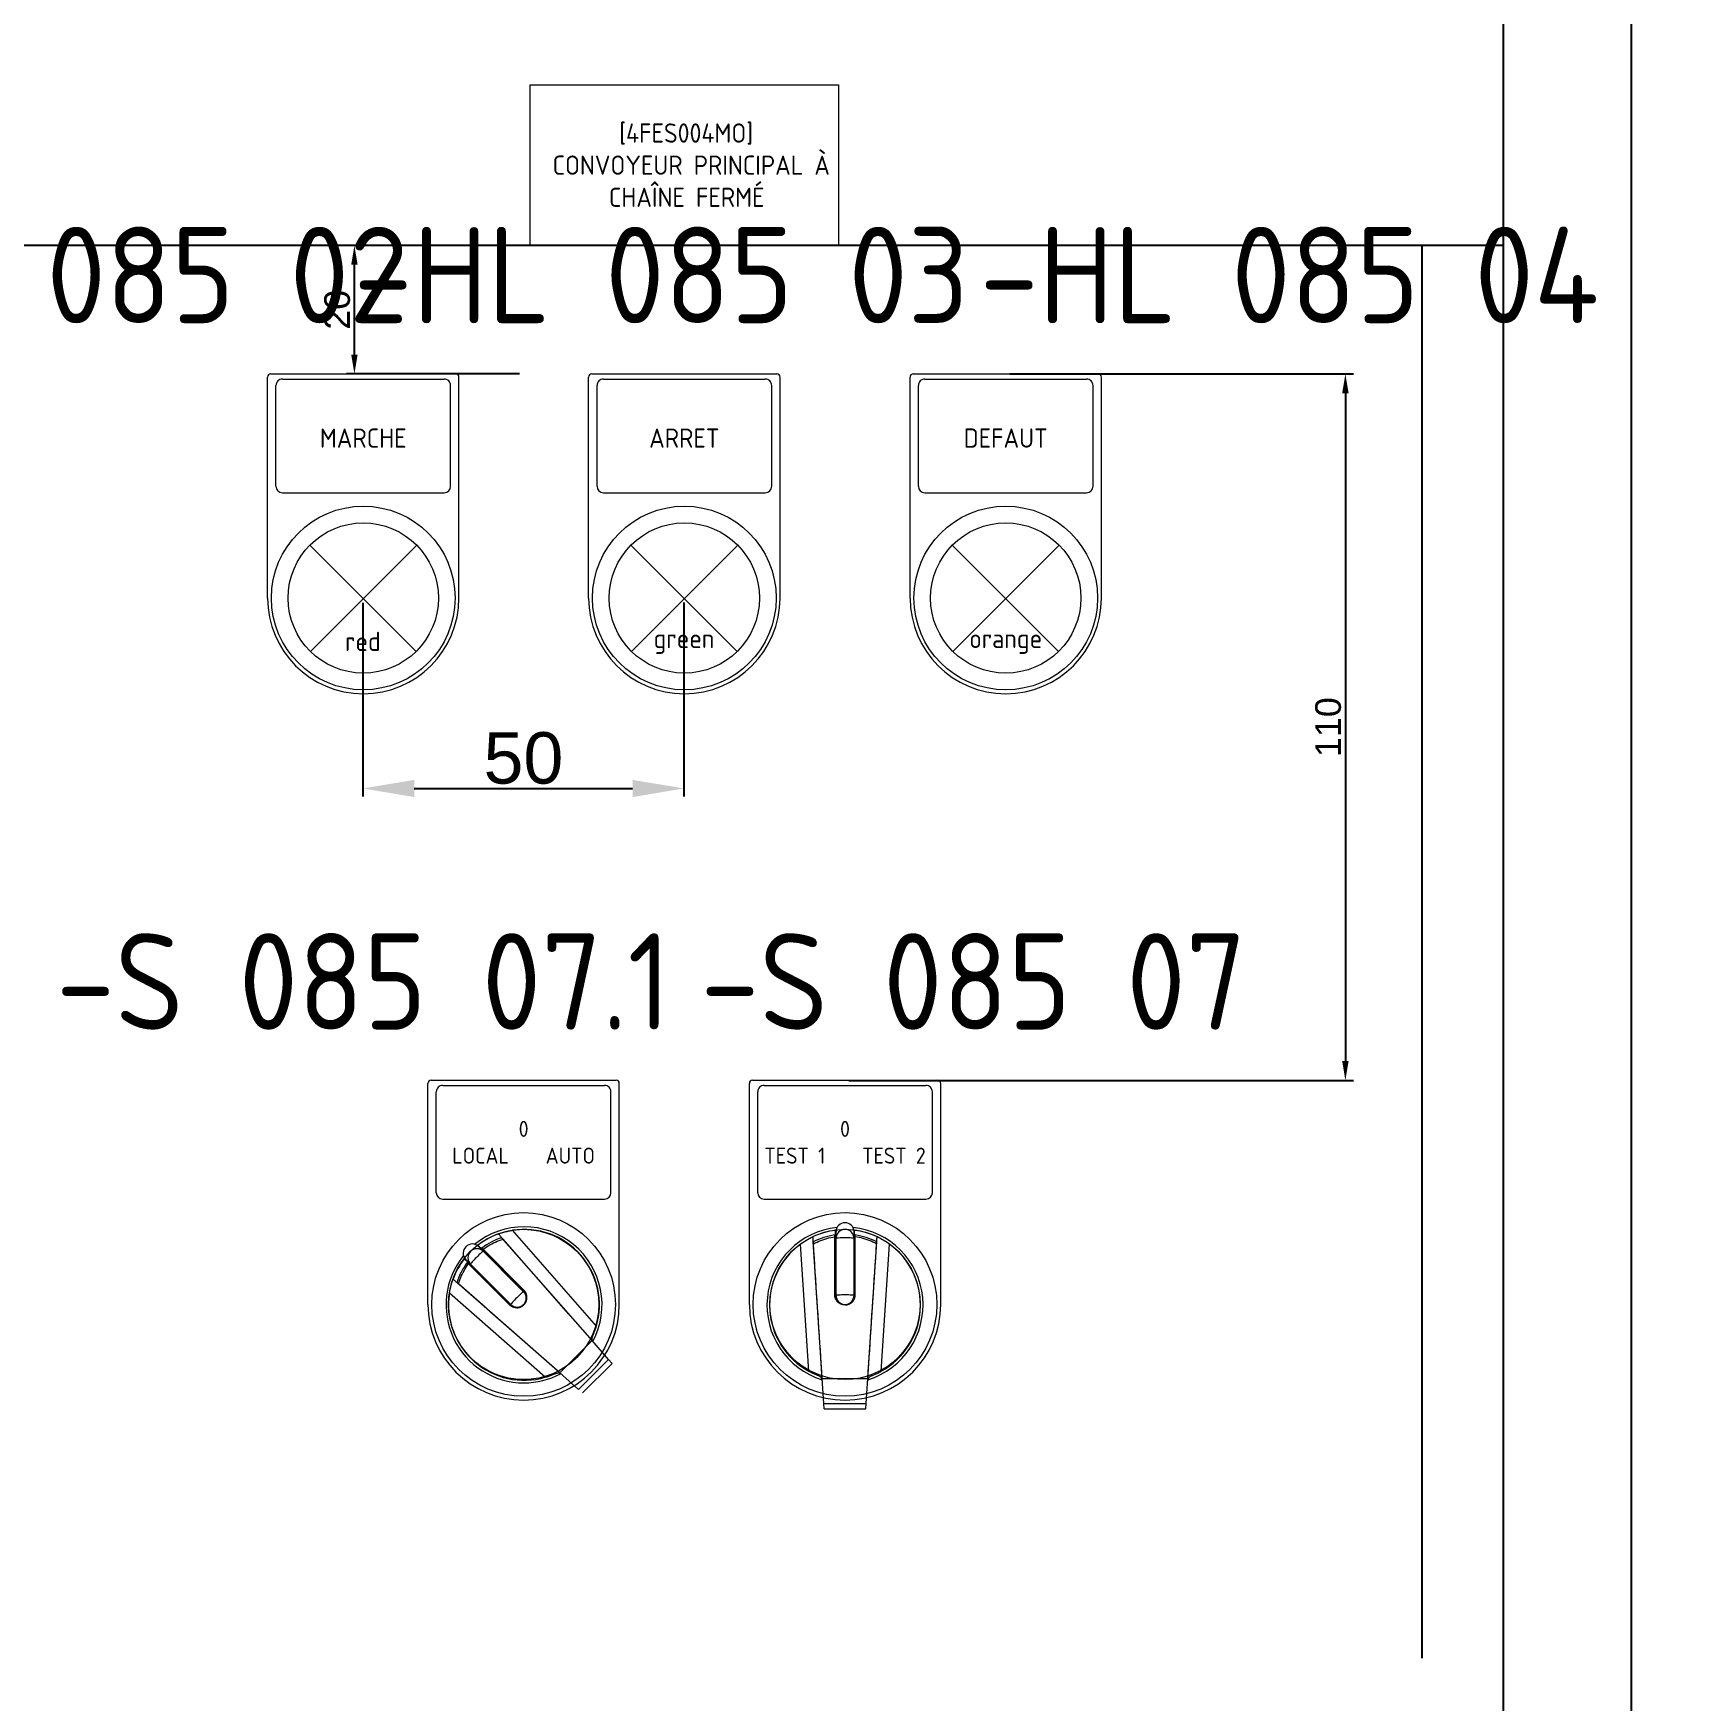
# Model space of a CAD drawing. Header units: millimetres. Extents: x 0 to 69574, y -5 to 41746.
# Drawn here: x 39704.3 to 39962.1, y 31952.7 to 32212.4 of the extents above; entities that cross this region are included whole.
import ezdxf
from ezdxf.enums import TextEntityAlignment as Align

# ---------------------------------------------------------------- set-up
doc = ezdxf.new("R2010")
doc.units = ezdxf.units.MM
doc.set_wipeout_variables(frame=1)
doc.layers.add('! NO PLOT !', color=7, linetype='Continuous', true_color=0xff75dd, plot=False)
doc.layers.add('000-PI-Oprema', color=30, linetype='Continuous', lineweight=5)
for name, color, linetype in [('000-PI-ORMAR', 2, 'Continuous'), ('000-PI_TEXT', 7, 'Continuous'), ('002-PI-Kabelska kanalica', 150, 'Continuous')]:
    doc.layers.add(name, color=color, linetype=linetype)
doc.styles.add('PI0', font='isocpeur.ttf', dxfattribs={"width": 0.9})
doc.styles.get("Standard").update_dxf_attribs({"font": 'arial.ttf'})
doc.dimstyles.new('ISO-25', dxfattribs={"dimtxt": 4, "dimasz": 3, "dimexe": 1.25, "dimexo": 0.625, "dimtad": 1, "dimtxsty": 'Standard', "dimcen": 3, "dimadec": 0, "dimazin": 0, "dimtfac": 1, "dimtmove": 0, "dimatfit": 3, "dimfxl": 1, "dimarcsym": 0})
doc.dimstyles.new('ISO-25-lb', dxfattribs={"dimtxt": 8, "dimasz": 8, "dimexe": 1.25, "dimexo": 0.625, "dimtad": 1, "dimtxsty": 'Standard', "dimcen": 5, "dimadec": 0, "dimazin": 0, "dimtfac": 1, "dimtmove": 0, "dimatfit": 3, "dimfxl": 1, "dimarcsym": 0})

# ---------------------------------------------------------------- blocks, each defined once
blk = doc.blocks.new('*D708')
at = {"layer": '! NO PLOT !', "color": 0, "lineweight": -2, "ltscale": 0.25, "transparency": 16777216}
for p, q in [((39856.36, 32159.4), (39909.88, 32159.4)), ((39908.63, 32156.4), (39908.63, 32052.4)), ((39831.28, 32049.4), (39909.88, 32049.4))]:
    blk.add_line(p, q, dxfattribs=at)
at = {"layer": '! NO PLOT !', "color": 0, "ltscale": 0.25, "transparency": 16777216}
for points in [[(39908.13, 32156.4), (39909.13, 32156.4), (39908.63, 32159.4)], [(39908.13, 32052.4), (39909.13, 32052.4), (39908.63, 32049.4)]]:
    blk.add_solid(points, dxfattribs=at)
at = {"layer": 'Defpoints', "color": 0, "ltscale": 0.25, "transparency": 16777216}
for p in [(39855.73, 32159.4), (39830.66, 32049.4), (39908.63, 32049.4)]:
    blk.add_point(p, dxfattribs=at)
at = {"layer": '! NO PLOT !', "color": 0, "ltscale": 0.25, "transparency": 16777216, "insert": (39905.96, 32104.4), "char_height": 4, "attachment_point": 5, "rotation": 90}
blk.add_mtext('110', dxfattribs=at)
blk = doc.blocks.new('*D705')
at = {"layer": '! NO PLOT !', "color": 0, "lineweight": -2, "ltscale": 0.25, "transparency": 16777216}
for p, q in [((39780.03, 32179.4), (39753.06, 32179.4)), ((39754.31, 32162.4), (39754.31, 32176.4)), ((39780.03, 32159.4), (39753.06, 32159.4))]:
    blk.add_line(p, q, dxfattribs=at)
at = {"layer": '! NO PLOT !', "color": 0, "ltscale": 0.25, "transparency": 16777216}
for points in [[(39753.81, 32176.4), (39754.81, 32176.4), (39754.31, 32179.4)], [(39753.81, 32162.4), (39754.81, 32162.4), (39754.31, 32159.4)]]:
    blk.add_solid(points, dxfattribs=at)
at = {"layer": 'Defpoints', "color": 0, "ltscale": 0.25, "transparency": 16777216}
for p in [(39754.31, 32179.4), (39780.66, 32179.4), (39780.66, 32159.4)]:
    blk.add_point(p, dxfattribs=at)
at = {"layer": '! NO PLOT !', "color": 0, "ltscale": 0.25, "transparency": 16777216, "insert": (39751.64, 32169.4), "char_height": 4, "attachment_point": 5, "rotation": 90}
blk.add_mtext('20', dxfattribs=at)
blk = doc.blocks.new('podloska')
at = {"layer": '000-PI-Oprema'}
for p, q in [((43278.7, 39063.45), (43278.7, 39097.85)), ((43279.2, 39098.35), (43308, 39098.35)), ((43280, 39080.85), (43280, 39096.55)), ((43281, 39097.55), (43306.2, 39097.55)), ((43307.2, 39080.85), (43307.2, 39096.55)), ((43308.5, 39063.45), (43308.5, 39097.85)), ((43281, 39079.85), (43306.2, 39079.85))]:
    blk.add_line(p, q, dxfattribs=at)
blk.add_circle((43293.6, 39063.45), 14.3, dxfattribs=at)
at = {"layer": '000-PI-Oprema', "ltscale": 0.25}
blk.add_circle((43293.6, 39063.45), 11.7, dxfattribs=at)
at = {"layer": '000-PI-Oprema'}
for centre, radius, start, end in [((43279.2, 39097.85), 0.5, 90, 179.9998), ((43281, 39096.55), 1, 90, 180.0001), ((43306.2, 39096.55), 1, 359.9999, 90), ((43308, 39097.85), 0.5, 0.0002, 90), ((43281, 39080.85), 1, 180, 270), ((43306.2, 39080.85), 1, 270, 0), ((43293.6, 39063.45), 14.9, 180, 0)]:
    blk.add_arc(centre, radius, start, end, dxfattribs=at)
blk = doc.blocks.new('*D801')
at = {"layer": '! NO PLOT !', "color": 0, "linetype": 'Continuous', "lineweight": -2, "ltscale": 0.25, "transparency": 16777216}
for p, q in [((39755.63, 32123.73), (39755.63, 32093.6)), ((39805.63, 32123.83), (39805.63, 32093.6)), ((39763.63, 32094.85), (39797.63, 32094.85))]:
    blk.add_line(p, q, dxfattribs=at)
at = {"layer": '! NO PLOT !', "color": 0, "ltscale": 0.25, "transparency": 16777216}
for points in [[(39763.63, 32096.18), (39763.63, 32093.51), (39755.63, 32094.85)], [(39797.63, 32096.18), (39797.63, 32093.51), (39805.63, 32094.85)]]:
    blk.add_solid(points, dxfattribs=at)
at = {"layer": 'Defpoints', "color": 0, "ltscale": 0.25, "transparency": 16777216}
for p in [(39755.63, 32124.35), (39805.63, 32124.45), (39805.63, 32094.85)]:
    blk.add_point(p, dxfattribs=at)
at = {"layer": '! NO PLOT !', "color": 0, "ltscale": 0.25, "transparency": 16777216, "insert": (39780.63, 32099.55), "char_height": 8, "attachment_point": 5}
blk.add_mtext('50', dxfattribs=at)
blk = doc.blocks.new('*U1084')
at = {"layer": '002-PI-Kabelska kanalica'}
blk.add_line((-20, -100), (-20, 1420), dxfattribs=at)

msp = doc.modelspace()

# ---------------------------------------------------------------- block references
at = {"rotation": 180}
msp.add_blockref('*U1084', (39734.172, 32339.404), dxfattribs=at)

# ---------------------------------------------------------------- next in the draw order: wipeouts: each hides what was drawn before it
msp.add_wipeout([(39609.672, 32761.404), (40000.16, 32761.404), (39999.672, 30778.904), (39609.66, 30776.904)]).dxf.layer = '000-PI-ORMAR'

# ---------------------------------------------------------------- next in the draw order: linework, layer by layer
at = {"layer": '! NO PLOT !'}
for p, q in [((39953.184, 30849.154), (39953.184, 32689.154)), ((39933.184, 32684.154), (39933.184, 30854.154))]:
    msp.add_line(p, q, dxfattribs=at)
at = {"layer": '! NO PLOT !', "ltscale": 0.25}
for p, q in [((39933.184, 32179.404), (39678.184, 32179.404)), ((39920.511, 32179.404), (39920.511, 31959.404))]:
    msp.add_line(p, q, dxfattribs=at)
at = {"layer": '000-PI-Oprema'}
for p, q in [((39747.361, 32132.727), (39763.907, 32116.181)), ((39764.007, 32132.727), (39747.461, 32116.181)), ((39797.361, 32132.727), (39813.907, 32116.181)), ((39814.007, 32132.727), (39797.461, 32116.181)), ((39847.411, 32132.727), (39863.957, 32116.181)), ((39864.057, 32132.727), (39847.511, 32116.181)), ((39815.809, 32014.504), (39815.809, 32048.904)), ((39816.309, 32049.404), (39845.109, 32049.404)), ((39818.109, 32048.604), (39843.309, 32048.604)), ((39845.609, 32014.504), (39845.609, 32048.904)), ((39817.109, 32031.904), (39817.109, 32047.604)), ((39844.309, 32031.904), (39844.309, 32047.604)), ((39818.109, 32030.904), (39843.309, 32030.904)), ((39776.735, 32025.491), (39776.738, 32025.492)), ((39776.739, 32025.487), (39776.735, 32025.491)), ((39776.738, 32025.492), (39776.746, 32025.495)), ((39776.751, 32025.473), (39776.739, 32025.487)), ((39776.746, 32025.495), (39776.76, 32025.5)), ((39776.771, 32025.45), (39776.751, 32025.473)), ((39776.76, 32025.5), (39776.781, 32025.507)), ((39776.8, 32025.416), (39776.771, 32025.45)), ((39776.781, 32025.507), (39776.807, 32025.517)), ((39776.838, 32025.373), (39776.8, 32025.416)), ((39776.807, 32025.517), (39776.839, 32025.528)), ((39776.885, 32025.319), (39776.838, 32025.373)), ((39776.839, 32025.528), (39776.877, 32025.541)), ((39776.877, 32025.541), (39776.92, 32025.556)), ((39776.942, 32025.255), (39776.885, 32025.319)), ((39776.92, 32025.556), (39776.969, 32025.573)), ((39777.008, 32025.18), (39776.942, 32025.255)), ((39776.969, 32025.573), (39777.023, 32025.591)), ((39777.083, 32025.094), (39777.008, 32025.18)), ((39777.023, 32025.591), (39777.081, 32025.61)), ((39777.081, 32025.61), (39777.144, 32025.63)), ((39777.144, 32025.63), (39777.211, 32025.651)), ((39777.211, 32025.651), (39777.28, 32025.673)), ((39777.28, 32025.673), (39777.353, 32025.695)), ((39777.353, 32025.695), (39777.43, 32025.718)), ((39777.43, 32025.718), (39777.511, 32025.741)), ((39777.511, 32025.741), (39777.596, 32025.765)), ((39777.596, 32025.765), (39777.685, 32025.789)), ((39777.685, 32025.789), (39777.778, 32025.814)), ((39777.778, 32025.814), (39777.873, 32025.838)), ((39777.873, 32025.838), (39777.971, 32025.862)), ((39777.971, 32025.862), (39778.072, 32025.886)), ((39778.072, 32025.886), (39778.174, 32025.909)), ((39778.174, 32025.909), (39778.278, 32025.932)), ((39778.278, 32025.932), (39778.383, 32025.953)), ((39778.383, 32025.953), (39778.488, 32025.974)), ((39778.488, 32025.974), (39778.594, 32025.994)), ((39778.594, 32025.994), (39778.699, 32026.013)), ((39778.699, 32026.013), (39778.804, 32026.031)), ((39778.804, 32026.031), (39778.907, 32026.048)), ((39791.999, 32011.129), (39778.907, 32026.048)), ((39829.109, 32016.024), (39829.109, 32025.316)), ((39829.209, 32015.467), (39829.209, 32026.058)), ((39829.309, 32015.249), (39829.309, 32025.867)), ((39832.109, 32015.249), (39832.109, 32025.867)), ((39832.209, 32015.467), (39832.209, 32026.058)), ((39832.309, 32016.024), (39832.309, 32025.316)), ((39773.549, 32023.736), (39773.545, 32023.74)), ((39773.561, 32023.724), (39773.549, 32023.736)), ((39773.582, 32023.704), (39773.561, 32023.724)), ((39773.611, 32023.674), (39773.582, 32023.704)), ((39780.657, 32016.487), (39773.609, 32023.535)), ((39773.649, 32023.636), (39773.611, 32023.674)), ((39773.894, 32023.391), (39773.649, 32023.636)), ((39773.979, 32023.306), (39773.894, 32023.391)), ((39774.073, 32023.212), (39773.979, 32023.306)), ((39781.034, 32016.252), (39774.073, 32023.212)), ((39774.193, 32023.234), (39774.14, 32023.287)), ((39774.22, 32023.206), (39774.193, 32023.234)), ((39774.249, 32023.178), (39774.22, 32023.206)), ((39774.337, 32023.09), (39774.249, 32023.178)), ((39774.337, 32023.09), (39774.596, 32023.274)), ((39780.711, 32016.716), (39774.337, 32023.09)), ((39774.596, 32023.274), (39774.861, 32023.451)), ((39774.861, 32023.451), (39775.132, 32023.619)), ((39775.132, 32023.619), (39775.407, 32023.78)), ((39775.407, 32023.78), (39775.688, 32023.932)), ((39775.688, 32023.932), (39775.973, 32024.076)), ((39775.973, 32024.076), (39776.262, 32024.211)), ((39776.262, 32024.211), (39776.556, 32024.337)), ((39776.556, 32024.337), (39776.854, 32024.455)), ((39776.854, 32024.455), (39777.155, 32024.563)), ((39777.168, 32024.997), (39777.083, 32025.094)), ((39777.155, 32024.563), (39777.46, 32024.663)), ((39777.262, 32024.89), (39777.168, 32024.997)), ((39777.276, 32024.872), (39777.248, 32024.904)), ((39791.001, 32009.234), (39777.262, 32024.89)), ((39777.305, 32024.839), (39777.276, 32024.872)), ((39777.335, 32024.806), (39777.305, 32024.839)), ((39777.365, 32024.771), (39777.335, 32024.806)), ((39777.396, 32024.736), (39777.365, 32024.771)), ((39777.428, 32024.7), (39777.396, 32024.736)), ((39777.46, 32024.663), (39777.428, 32024.7)), ((39778.19, 32023.831), (39777.46, 32024.663)), ((39778.92, 32022.999), (39778.19, 32023.831)), ((39779.65, 32022.167), (39778.92, 32022.999)), ((39823.785, 32023.897), (39823.87, 32023.959)), ((39825.077, 32004.091), (39823.785, 32023.897)), ((39823.87, 32023.959), (39823.957, 32024.02)), ((39823.957, 32024.02), (39824.044, 32024.081)), ((39824.044, 32024.081), (39824.133, 32024.142)), ((39824.133, 32024.142), (39824.223, 32024.201)), ((39824.223, 32024.201), (39824.312, 32024.26)), ((39824.312, 32024.26), (39824.402, 32024.318)), ((39824.402, 32024.318), (39824.491, 32024.374)), ((39824.491, 32024.374), (39824.578, 32024.428)), ((39824.578, 32024.428), (39824.665, 32024.48)), ((39824.665, 32024.48), (39824.749, 32024.53)), ((39824.749, 32024.53), (39824.832, 32024.578)), ((39824.832, 32024.578), (39824.912, 32024.624)), ((39824.912, 32024.624), (39824.989, 32024.668)), ((39824.989, 32024.668), (39825.063, 32024.709)), ((39825.063, 32024.709), (39825.134, 32024.747)), ((39825.134, 32024.747), (39825.201, 32024.783)), ((39825.201, 32024.783), (39825.265, 32024.817)), ((39825.265, 32024.817), (39825.327, 32024.849)), ((39825.327, 32024.849), (39825.386, 32024.879)), ((39825.386, 32024.879), (39825.441, 32024.907)), ((39825.441, 32024.907), (39825.492, 32024.932)), ((39825.492, 32024.932), (39825.538, 32024.955)), ((39825.538, 32024.955), (39825.579, 32024.975)), ((39825.579, 32024.975), (39825.615, 32024.992)), ((39825.615, 32024.992), (39825.646, 32025.007)), ((39825.646, 32025.007), (39825.671, 32025.019)), ((39825.671, 32025.019), (39825.691, 32025.028)), ((39825.691, 32025.028), (39825.704, 32025.035)), ((39825.704, 32025.035), (39825.712, 32025.038)), ((39825.712, 32025.038), (39825.715, 32025.04)), ((39825.715, 32025.034), (39825.715, 32025.04)), ((39825.717, 32025.016), (39825.715, 32025.034)), ((39825.719, 32024.985), (39825.717, 32025.016)), ((39825.721, 32024.941), (39825.719, 32024.985)), ((39825.725, 32024.883), (39825.721, 32024.941)), ((39825.73, 32024.812), (39825.725, 32024.883)), ((39825.735, 32024.726), (39825.73, 32024.812)), ((39825.742, 32024.627), (39825.735, 32024.726)), ((39825.749, 32024.513), (39825.742, 32024.627)), ((39825.758, 32024.385), (39825.749, 32024.513)), ((39825.767, 32024.242), (39825.758, 32024.385)), ((39825.77, 32024.219), (39825.767, 32024.262)), ((39827.041, 32004.707), (39825.767, 32024.242)), ((39825.773, 32024.176), (39825.77, 32024.219)), ((39825.776, 32024.131), (39825.773, 32024.176)), ((39825.779, 32024.085), (39825.776, 32024.131)), ((39825.782, 32024.039), (39825.779, 32024.085)), ((39825.785, 32023.99), (39825.782, 32024.039)), ((39825.788, 32023.941), (39825.785, 32023.99)), ((39825.788, 32023.941), (39826.074, 32024.086)), ((39825.86, 32022.837), (39825.788, 32023.941)), ((39825.932, 32021.732), (39825.86, 32022.837)), ((39826.074, 32024.086), (39826.363, 32024.223)), ((39826.363, 32024.223), (39826.657, 32024.35)), ((39826.657, 32024.35), (39826.954, 32024.469)), ((39826.954, 32024.469), (39827.255, 32024.578)), ((39827.255, 32024.578), (39827.558, 32024.678)), ((39827.558, 32024.678), (39827.864, 32024.768)), ((39827.864, 32024.768), (39828.172, 32024.85)), ((39828.172, 32024.85), (39828.483, 32024.922)), ((39828.483, 32024.922), (39828.795, 32024.984)), ((39828.795, 32024.984), (39829.109, 32025.038)), ((39832.623, 32024.984), (39832.309, 32025.038)), ((39832.935, 32024.922), (39832.623, 32024.984)), ((39833.245, 32024.85), (39832.935, 32024.922)), ((39833.554, 32024.768), (39833.245, 32024.85)), ((39833.86, 32024.678), (39833.554, 32024.768)), ((39834.163, 32024.578), (39833.86, 32024.678)), ((39834.463, 32024.469), (39834.163, 32024.578)), ((39834.376, 32004.707), (39835.65, 32024.242)), ((39834.76, 32024.35), (39834.463, 32024.469)), ((39835.054, 32024.223), (39834.76, 32024.35)), ((39835.344, 32024.086), (39835.054, 32024.223)), ((39835.629, 32023.941), (39835.344, 32024.086)), ((39835.485, 32021.732), (39835.557, 32022.837)), ((39835.557, 32022.837), (39835.629, 32023.941)), ((39835.629, 32023.941), (39835.633, 32023.99)), ((39835.633, 32023.99), (39835.636, 32024.039)), ((39835.636, 32024.039), (39835.639, 32024.085)), ((39835.639, 32024.085), (39835.642, 32024.131)), ((39835.642, 32024.131), (39835.645, 32024.176)), ((39835.645, 32024.176), (39835.648, 32024.219)), ((39835.648, 32024.219), (39835.65, 32024.262)), ((39835.65, 32024.242), (39835.66, 32024.385)), ((39835.66, 32024.385), (39835.668, 32024.513)), ((39835.668, 32024.513), (39835.675, 32024.627)), ((39835.675, 32024.627), (39835.682, 32024.726)), ((39835.682, 32024.726), (39835.687, 32024.812)), ((39835.687, 32024.812), (39835.692, 32024.883)), ((39835.692, 32024.883), (39835.696, 32024.941)), ((39835.696, 32024.941), (39835.699, 32024.985)), ((39835.699, 32024.985), (39835.701, 32025.016)), ((39835.701, 32025.016), (39835.702, 32025.034)), ((39835.705, 32025.038), (39835.702, 32025.04)), ((39835.702, 32025.034), (39835.702, 32025.04)), ((39835.713, 32025.035), (39835.705, 32025.038)), ((39835.727, 32025.028), (39835.713, 32025.035)), ((39835.746, 32025.019), (39835.727, 32025.028)), ((39835.771, 32025.007), (39835.746, 32025.019)), ((39835.802, 32024.992), (39835.771, 32025.007)), ((39835.838, 32024.975), (39835.802, 32024.992)), ((39835.879, 32024.955), (39835.838, 32024.975)), ((39835.926, 32024.932), (39835.879, 32024.955)), ((39835.976, 32024.907), (39835.926, 32024.932)), ((39836.032, 32024.879), (39835.976, 32024.907)), ((39836.09, 32024.849), (39836.032, 32024.879)), ((39836.152, 32024.817), (39836.09, 32024.849)), ((39836.217, 32024.783), (39836.152, 32024.817)), ((39836.284, 32024.747), (39836.217, 32024.783)), ((39836.354, 32024.709), (39836.284, 32024.747)), ((39836.34, 32004.091), (39837.632, 32023.897)), ((39836.428, 32024.668), (39836.354, 32024.709)), ((39836.505, 32024.624), (39836.428, 32024.668)), ((39836.585, 32024.578), (39836.505, 32024.624)), ((39836.668, 32024.53), (39836.585, 32024.578)), ((39836.753, 32024.48), (39836.668, 32024.53)), ((39836.839, 32024.428), (39836.753, 32024.48)), ((39836.927, 32024.374), (39836.839, 32024.428)), ((39837.016, 32024.318), (39836.927, 32024.374)), ((39837.105, 32024.26), (39837.016, 32024.318)), ((39837.195, 32024.201), (39837.105, 32024.26)), ((39837.284, 32024.142), (39837.195, 32024.201)), ((39837.373, 32024.081), (39837.284, 32024.142)), ((39837.461, 32024.02), (39837.373, 32024.081)), ((39837.547, 32023.959), (39837.461, 32024.02)), ((39837.632, 32023.897), (39837.547, 32023.959)), ((39771.384, 32019.756), (39771.544, 32020.032)), ((39771.428, 32021.615), (39771.424, 32021.619)), ((39771.44, 32021.603), (39771.428, 32021.615)), ((39771.46, 32021.582), (39771.44, 32021.603)), ((39771.49, 32021.553), (39771.46, 32021.582)), ((39771.528, 32021.515), (39771.49, 32021.553)), ((39771.575, 32021.468), (39771.528, 32021.515)), ((39771.544, 32020.032), (39771.713, 32020.303)), ((39771.631, 32021.411), (39771.575, 32021.468)), ((39779.137, 32014.047), (39771.629, 32021.555)), ((39771.697, 32021.345), (39771.631, 32021.411)), ((39771.773, 32021.27), (39771.697, 32021.345)), ((39771.713, 32020.303), (39771.89, 32020.568)), ((39771.858, 32021.185), (39771.773, 32021.27)), ((39771.952, 32021.091), (39771.858, 32021.185)), ((39771.958, 32020.944), (39771.877, 32021.024)), ((39771.89, 32020.568), (39772.074, 32020.827)), ((39778.912, 32014.13), (39771.952, 32021.091)), ((39771.986, 32020.915), (39771.958, 32020.944)), ((39772.074, 32020.827), (39771.986, 32020.915)), ((39778.448, 32014.453), (39772.074, 32020.827)), ((39780.38, 32021.336), (39779.65, 32022.167)), ((39781.109, 32020.504), (39780.38, 32021.336)), ((39781.839, 32019.673), (39781.109, 32020.504)), ((39826.004, 32020.628), (39825.932, 32021.732)), ((39826.076, 32019.524), (39826.004, 32020.628)), ((39835.341, 32019.524), (39835.413, 32020.628)), ((39835.413, 32020.628), (39835.485, 32021.732)), ((39769.326, 32017.291), (39769.35, 32017.386)), ((39769.35, 32017.386), (39769.375, 32017.478)), ((39769.375, 32017.478), (39769.399, 32017.567)), ((39769.399, 32017.567), (39769.423, 32017.653)), ((39769.423, 32017.653), (39769.446, 32017.734)), ((39769.446, 32017.734), (39769.469, 32017.811)), ((39769.469, 32017.811), (39769.491, 32017.883)), ((39769.491, 32017.883), (39769.512, 32017.953)), ((39769.512, 32017.953), (39769.534, 32018.02)), ((39769.534, 32018.02), (39769.554, 32018.082)), ((39769.554, 32018.082), (39769.573, 32018.141)), ((39769.573, 32018.141), (39769.591, 32018.195)), ((39769.591, 32018.195), (39769.608, 32018.244)), ((39769.608, 32018.244), (39769.623, 32018.287)), ((39769.623, 32018.287), (39769.636, 32018.325)), ((39769.636, 32018.325), (39769.647, 32018.357)), ((39769.647, 32018.357), (39769.656, 32018.383)), ((39769.656, 32018.383), (39769.664, 32018.403)), ((39769.664, 32018.403), (39769.669, 32018.418)), ((39769.669, 32018.418), (39769.672, 32018.426)), ((39769.672, 32018.426), (39769.673, 32018.429)), ((39769.677, 32018.425), (39769.673, 32018.429)), ((39769.691, 32018.413), (39769.677, 32018.425)), ((39769.714, 32018.393), (39769.691, 32018.413)), ((39769.747, 32018.364), (39769.714, 32018.393)), ((39769.791, 32018.326), (39769.747, 32018.364)), ((39769.844, 32018.278), (39769.791, 32018.326)), ((39769.909, 32018.222), (39769.844, 32018.278)), ((39769.984, 32018.156), (39769.909, 32018.222)), ((39770.07, 32018.081), (39769.984, 32018.156)), ((39770.166, 32017.996), (39770.07, 32018.081)), ((39770.274, 32017.902), (39770.166, 32017.996)), ((39770.292, 32017.888), (39770.26, 32017.916)), ((39785.93, 32004.163), (39770.274, 32017.902)), ((39770.324, 32017.859), (39770.292, 32017.888)), ((39770.358, 32017.829), (39770.324, 32017.859)), ((39770.393, 32017.799), (39770.358, 32017.829)), ((39770.428, 32017.768), (39770.393, 32017.799)), ((39770.464, 32017.736), (39770.428, 32017.768)), ((39770.501, 32017.704), (39770.464, 32017.736)), ((39770.501, 32017.704), (39770.601, 32018.009)), ((39771.333, 32016.974), (39770.501, 32017.704)), ((39770.601, 32018.009), (39770.709, 32018.31)), ((39770.709, 32018.31), (39770.827, 32018.607)), ((39770.827, 32018.607), (39770.953, 32018.901)), ((39770.953, 32018.901), (39771.088, 32019.191)), ((39771.088, 32019.191), (39771.232, 32019.476)), ((39771.232, 32019.476), (39771.384, 32019.756)), ((39782.568, 32018.842), (39781.839, 32019.673)), ((39783.298, 32018.01), (39782.568, 32018.842)), ((39784.756, 32016.348), (39783.298, 32018.01)), ((39826.148, 32018.42), (39826.076, 32019.524)), ((39826.22, 32017.317), (39826.148, 32018.42)), ((39835.197, 32017.317), (39835.269, 32018.42)), ((39835.269, 32018.42), (39835.341, 32019.524)), ((39769.116, 32016.257), (39769.133, 32016.36)), ((39784.034, 32003.165), (39769.116, 32016.257)), ((39769.133, 32016.36), (39769.151, 32016.464)), ((39769.151, 32016.464), (39769.169, 32016.57)), ((39769.169, 32016.57), (39769.189, 32016.675)), ((39769.189, 32016.675), (39769.21, 32016.781)), ((39769.21, 32016.781), (39769.232, 32016.886)), ((39769.232, 32016.886), (39769.255, 32016.99)), ((39769.255, 32016.99), (39769.278, 32017.092)), ((39769.278, 32017.092), (39769.302, 32017.192)), ((39769.302, 32017.192), (39769.326, 32017.291)), ((39772.165, 32016.244), (39771.333, 32016.974)), ((39772.997, 32015.514), (39772.165, 32016.244)), ((39773.828, 32014.784), (39772.997, 32015.514)), ((39774.66, 32014.054), (39773.828, 32014.784)), ((39781.117, 32016.027), (39780.657, 32016.487)), ((39780.76, 32016.664), (39780.711, 32016.716)), ((39780.807, 32016.61), (39780.76, 32016.664)), ((39780.852, 32016.554), (39780.807, 32016.61)), ((39780.894, 32016.496), (39780.852, 32016.554)), ((39780.934, 32016.436), (39780.894, 32016.496)), ((39780.971, 32016.374), (39780.934, 32016.436)), ((39780.934, 32014.733), (39780.971, 32014.795)), ((39781.005, 32016.311), (39780.971, 32016.374)), ((39780.971, 32014.795), (39781.005, 32014.858)), ((39781.036, 32016.246), (39781.005, 32016.311)), ((39781.005, 32014.858), (39781.036, 32014.923)), ((39781.064, 32016.18), (39781.036, 32016.246)), ((39781.036, 32014.923), (39781.064, 32014.989)), ((39781.089, 32016.113), (39781.064, 32016.18)), ((39781.064, 32014.989), (39781.089, 32015.056)), ((39781.112, 32016.045), (39781.089, 32016.113)), ((39781.089, 32015.056), (39781.112, 32015.125)), ((39781.131, 32015.976), (39781.112, 32016.045)), ((39781.112, 32015.125), (39781.131, 32015.194)), ((39781.147, 32015.906), (39781.131, 32015.976)), ((39781.131, 32015.194), (39781.147, 32015.264)), ((39781.159, 32015.835), (39781.147, 32015.906)), ((39781.147, 32015.264), (39781.16, 32015.334)), ((39781.169, 32015.764), (39781.159, 32015.835)), ((39781.16, 32015.334), (39781.169, 32015.406)), ((39781.176, 32015.692), (39781.169, 32015.764)), ((39781.169, 32015.406), (39781.176, 32015.477)), ((39781.179, 32015.621), (39781.176, 32015.692)), ((39781.176, 32015.477), (39781.179, 32015.549)), ((39781.179, 32015.549), (39781.179, 32015.621)), ((39785.485, 32015.518), (39784.756, 32016.348)), ((39786.214, 32014.687), (39785.485, 32015.518)), ((39826.292, 32016.213), (39826.22, 32017.317)), ((39826.364, 32015.109), (39826.292, 32016.213)), ((39826.436, 32014.006), (39826.364, 32015.109)), ((39829.11, 32015.952), (39829.109, 32016.024)), ((39829.115, 32015.88), (39829.11, 32015.952)), ((39829.123, 32015.809), (39829.115, 32015.88)), ((39829.134, 32015.738), (39829.123, 32015.809)), ((39829.149, 32015.668), (39829.134, 32015.738)), ((39829.166, 32015.598), (39829.149, 32015.668)), ((39829.187, 32015.529), (39829.166, 32015.598)), ((39829.211, 32015.461), (39829.187, 32015.529)), ((39829.237, 32015.395), (39829.211, 32015.461)), ((39829.267, 32015.329), (39829.237, 32015.395)), ((39829.3, 32015.266), (39829.267, 32015.329)), ((39829.335, 32015.203), (39829.3, 32015.266)), ((39829.373, 32015.142), (39829.335, 32015.203)), ((39829.414, 32015.083), (39829.373, 32015.142)), ((39829.458, 32015.026), (39829.414, 32015.083)), ((39829.504, 32014.971), (39829.458, 32015.026)), ((39829.552, 32014.918), (39829.504, 32014.971)), ((39829.603, 32014.867), (39829.552, 32014.918)), ((39829.656, 32014.819), (39829.603, 32014.867)), ((39829.711, 32014.773), (39829.656, 32014.819)), ((39829.768, 32014.729), (39829.711, 32014.773)), ((39831.649, 32014.729), (39831.706, 32014.773)), ((39831.706, 32014.773), (39831.761, 32014.819)), ((39831.761, 32014.819), (39831.814, 32014.867)), ((39831.814, 32014.867), (39831.865, 32014.918)), ((39831.865, 32014.918), (39831.914, 32014.971)), ((39831.914, 32014.971), (39831.96, 32015.026)), ((39831.96, 32015.026), (39832.003, 32015.083)), ((39832.003, 32015.083), (39832.044, 32015.142)), ((39832.044, 32015.142), (39832.082, 32015.203)), ((39832.082, 32015.203), (39832.118, 32015.266)), ((39832.118, 32015.266), (39832.15, 32015.329)), ((39832.15, 32015.329), (39832.18, 32015.395)), ((39832.18, 32015.395), (39832.207, 32015.461)), ((39832.207, 32015.461), (39832.23, 32015.529)), ((39832.23, 32015.529), (39832.251, 32015.598)), ((39832.251, 32015.598), (39832.269, 32015.668)), ((39832.269, 32015.668), (39832.283, 32015.738)), ((39832.283, 32015.738), (39832.294, 32015.809)), ((39832.294, 32015.809), (39832.302, 32015.88)), ((39832.302, 32015.88), (39832.307, 32015.952)), ((39832.307, 32015.952), (39832.309, 32016.024)), ((39834.981, 32014.006), (39835.053, 32015.109)), ((39835.053, 32015.109), (39835.125, 32016.213)), ((39835.125, 32016.213), (39835.197, 32017.317)), ((39775.491, 32013.325), (39774.66, 32014.054)), ((39776.322, 32012.595), (39775.491, 32013.325)), ((39777.153, 32011.866), (39776.322, 32012.595)), ((39778.5, 32014.404), (39778.448, 32014.453)), ((39778.554, 32014.356), (39778.5, 32014.404)), ((39778.61, 32014.312), (39778.554, 32014.356)), ((39778.668, 32014.269), (39778.61, 32014.312)), ((39778.728, 32014.23), (39778.668, 32014.269)), ((39778.79, 32014.193), (39778.728, 32014.23)), ((39778.853, 32014.159), (39778.79, 32014.193)), ((39778.917, 32014.128), (39778.853, 32014.159)), ((39778.984, 32014.1), (39778.917, 32014.128)), ((39779.051, 32014.074), (39778.984, 32014.1)), ((39779.119, 32014.052), (39779.051, 32014.074)), ((39779.188, 32014.033), (39779.119, 32014.052)), ((39779.258, 32014.017), (39779.188, 32014.033)), ((39779.329, 32014.004), (39779.258, 32014.017)), ((39779.4, 32013.995), (39779.329, 32014.004)), ((39779.472, 32013.988), (39779.4, 32013.995)), ((39779.543, 32013.985), (39779.472, 32013.988)), ((39779.615, 32013.985), (39779.543, 32013.985)), ((39779.615, 32013.985), (39779.687, 32013.988)), ((39779.687, 32013.988), (39779.758, 32013.995)), ((39779.758, 32013.995), (39779.829, 32014.004)), ((39779.829, 32014.004), (39779.9, 32014.017)), ((39779.9, 32014.017), (39779.97, 32014.033)), ((39779.97, 32014.033), (39780.039, 32014.052)), ((39780.039, 32014.052), (39780.108, 32014.074)), ((39780.108, 32014.074), (39780.175, 32014.1)), ((39780.175, 32014.1), (39780.241, 32014.128)), ((39780.241, 32014.128), (39780.306, 32014.159)), ((39780.306, 32014.159), (39780.369, 32014.193)), ((39780.369, 32014.193), (39780.43, 32014.23)), ((39780.43, 32014.23), (39780.49, 32014.269)), ((39780.49, 32014.269), (39780.548, 32014.312)), ((39780.548, 32014.312), (39780.605, 32014.356)), ((39780.605, 32014.356), (39780.659, 32014.404)), ((39780.659, 32014.404), (39780.711, 32014.453)), ((39780.711, 32014.453), (39780.76, 32014.505)), ((39780.76, 32014.505), (39780.807, 32014.559)), ((39780.807, 32014.559), (39780.852, 32014.615)), ((39780.852, 32014.615), (39780.894, 32014.673)), ((39780.894, 32014.673), (39780.934, 32014.733)), ((39786.943, 32013.856), (39786.214, 32014.687)), ((39787.672, 32013.026), (39786.943, 32013.856)), ((39789.129, 32011.365), (39787.672, 32013.026)), ((39826.508, 32012.903), (39826.436, 32014.006)), ((39826.58, 32011.8), (39826.508, 32012.903)), ((39829.827, 32014.688), (39829.768, 32014.729)), ((39829.888, 32014.65), (39829.827, 32014.688)), ((39829.95, 32014.615), (39829.888, 32014.65)), ((39830.014, 32014.582), (39829.95, 32014.615)), ((39830.08, 32014.552), (39830.014, 32014.582)), ((39830.146, 32014.526), (39830.08, 32014.552)), ((39830.214, 32014.502), (39830.146, 32014.526)), ((39830.283, 32014.481), (39830.214, 32014.502)), ((39830.353, 32014.464), (39830.283, 32014.481)), ((39830.423, 32014.449), (39830.353, 32014.464)), ((39830.494, 32014.438), (39830.423, 32014.449)), ((39830.565, 32014.43), (39830.494, 32014.438)), ((39830.637, 32014.425), (39830.565, 32014.43)), ((39830.709, 32014.424), (39830.637, 32014.425)), ((39830.709, 32014.424), (39830.78, 32014.425)), ((39830.78, 32014.425), (39830.852, 32014.43)), ((39830.852, 32014.43), (39830.923, 32014.438)), ((39830.923, 32014.438), (39830.994, 32014.449)), ((39830.994, 32014.449), (39831.065, 32014.464)), ((39831.065, 32014.464), (39831.134, 32014.481)), ((39831.134, 32014.481), (39831.203, 32014.502)), ((39831.203, 32014.502), (39831.271, 32014.526)), ((39831.271, 32014.526), (39831.338, 32014.552)), ((39831.338, 32014.552), (39831.403, 32014.582)), ((39831.403, 32014.582), (39831.467, 32014.615)), ((39831.467, 32014.615), (39831.529, 32014.65)), ((39831.529, 32014.65), (39831.59, 32014.688)), ((39831.59, 32014.688), (39831.649, 32014.729)), ((39834.838, 32011.8), (39834.909, 32012.903)), ((39834.909, 32012.903), (39834.981, 32014.006)), ((39778.815, 32010.408), (39777.153, 32011.866)), ((39779.646, 32009.678), (39778.815, 32010.408)), ((39780.477, 32008.949), (39779.646, 32009.678)), ((39789.858, 32010.535), (39789.129, 32011.365)), ((39791.314, 32008.875), (39789.858, 32010.535)), ((39790.174, 32010.175), (39790.175, 32010.176)), ((39791.396, 32009.495), (39791.422, 32009.565)), ((39791.422, 32009.565), (39791.45, 32009.638)), ((39791.45, 32009.638), (39791.482, 32009.713)), ((39791.482, 32009.713), (39791.556, 32009.883)), ((39791.556, 32009.883), (39791.632, 32010.07)), ((39791.632, 32010.07), (39791.71, 32010.27)), ((39791.71, 32010.27), (39791.788, 32010.48)), ((39791.788, 32010.48), (39791.863, 32010.696)), ((39791.863, 32010.696), (39791.934, 32010.914)), ((39791.934, 32010.914), (39791.999, 32011.129)), ((39826.652, 32010.697), (39826.58, 32011.8)), ((39826.724, 32009.594), (39826.652, 32010.697)), ((39826.796, 32008.492), (39826.724, 32009.594)), ((39834.622, 32008.492), (39834.694, 32009.594)), ((39834.694, 32009.594), (39834.766, 32010.697)), ((39834.766, 32010.697), (39834.838, 32011.8)), ((39781.308, 32008.221), (39780.477, 32008.949)), ((39782.138, 32007.492), (39781.308, 32008.221)), ((39784.629, 32005.306), (39782.138, 32007.492)), ((39786.289, 32003.849), (39791.314, 32008.875)), ((39786.293, 32003.844), (39791.32, 32008.871)), ((39791, 32009.233), (39791.001, 32009.234)), ((39791.32, 32008.871), (39791.001, 32009.234)), ((39793.893, 32005.939), (39791.32, 32008.871)), ((39791.334, 32009.166), (39791.337, 32009.229)), ((39791.336, 32009.103), (39791.334, 32009.166)), ((39791.344, 32009.042), (39791.336, 32009.103)), ((39791.337, 32009.229), (39791.345, 32009.294)), ((39791.357, 32008.981), (39791.344, 32009.042)), ((39791.345, 32009.294), (39791.358, 32009.359)), ((39791.375, 32008.922), (39791.357, 32008.981)), ((39791.358, 32009.359), (39791.375, 32009.426)), ((39791.375, 32009.426), (39791.396, 32009.495)), ((39791.398, 32008.863), (39791.375, 32008.922)), ((39791.427, 32008.803), (39791.398, 32008.863)), ((39791.461, 32008.744), (39791.427, 32008.803)), ((39791.499, 32008.684), (39791.461, 32008.744)), ((39791.543, 32008.624), (39791.499, 32008.684)), ((39791.591, 32008.564), (39791.543, 32008.624)), ((39791.643, 32008.503), (39791.591, 32008.564)), ((39826.867, 32007.389), (39826.796, 32008.492)), ((39826.939, 32006.287), (39826.867, 32007.389)), ((39834.478, 32006.287), (39834.55, 32007.389)), ((39834.55, 32007.389), (39834.622, 32008.492)), ((39786.289, 32003.849), (39784.629, 32005.306)), ((39784.988, 32004.989), (39784.989, 32004.99)), ((39789.225, 32001.271), (39793.893, 32005.939)), ((39789.848, 32000.724), (39794.44, 32005.316)), ((39794.44, 32005.316), (39793.893, 32005.939)), ((39827.011, 32005.185), (39826.939, 32006.287)), ((39827.083, 32004.083), (39827.011, 32005.185)), ((39827.123, 32003.457), (39827.041, 32004.707)), ((39827.041, 32004.707), (39827.042, 32004.707)), ((39834.295, 32003.457), (39834.376, 32004.707)), ((39834.334, 32004.083), (39834.406, 32005.185)), ((39834.375, 32004.707), (39834.376, 32004.707)), ((39834.406, 32005.185), (39834.478, 32006.287)), ((39784.034, 32003.165), (39784.171, 32003.206)), ((39784.171, 32003.206), (39784.309, 32003.249)), ((39784.309, 32003.249), (39784.448, 32003.295)), ((39784.448, 32003.295), (39784.586, 32003.342)), ((39784.586, 32003.342), (39784.722, 32003.39)), ((39784.722, 32003.39), (39784.856, 32003.439)), ((39784.856, 32003.439), (39784.986, 32003.489)), ((39784.986, 32003.489), (39785.111, 32003.539)), ((39785.111, 32003.539), (39785.231, 32003.588)), ((39785.231, 32003.588), (39785.345, 32003.636)), ((39785.345, 32003.636), (39785.451, 32003.682)), ((39785.451, 32003.682), (39785.525, 32003.713)), ((39785.525, 32003.713), (39785.598, 32003.742)), ((39785.598, 32003.742), (39785.669, 32003.767)), ((39785.669, 32003.767), (39785.738, 32003.789)), ((39785.738, 32003.789), (39785.806, 32003.806)), ((39785.806, 32003.806), (39785.871, 32003.819)), ((39785.871, 32003.819), (39785.935, 32003.827)), ((39785.93, 32004.163), (39785.931, 32004.164)), ((39786.293, 32003.844), (39785.93, 32004.163)), ((39785.935, 32003.827), (39785.998, 32003.83)), ((39786.06, 32003.827), (39785.998, 32003.83)), ((39786.122, 32003.82), (39786.06, 32003.827)), ((39786.183, 32003.807), (39786.122, 32003.82)), ((39786.243, 32003.789), (39786.183, 32003.807)), ((39786.302, 32003.765), (39786.243, 32003.789)), ((39789.225, 32001.271), (39786.293, 32003.844)), ((39786.361, 32003.737), (39786.302, 32003.765)), ((39786.42, 32003.703), (39786.361, 32003.737)), ((39786.479, 32003.664), (39786.42, 32003.703)), ((39786.539, 32003.621), (39786.479, 32003.664)), ((39786.6, 32003.573), (39786.539, 32003.621)), ((39786.661, 32003.521), (39786.6, 32003.573)), ((39825.202, 32004.024), (39825.077, 32004.091)), ((39825.331, 32003.957), (39825.202, 32004.024)), ((39825.461, 32003.891), (39825.331, 32003.957)), ((39825.592, 32003.826), (39825.461, 32003.891)), ((39825.722, 32003.764), (39825.592, 32003.826)), ((39825.852, 32003.704), (39825.722, 32003.764)), ((39825.979, 32003.648), (39825.852, 32003.704)), ((39826.103, 32003.594), (39825.979, 32003.648)), ((39826.222, 32003.544), (39826.103, 32003.594)), ((39826.336, 32003.498), (39826.222, 32003.544)), ((39826.444, 32003.455), (39826.336, 32003.498)), ((39826.519, 32003.425), (39826.444, 32003.455)), ((39826.591, 32003.394), (39826.519, 32003.425)), ((39826.659, 32003.362), (39826.591, 32003.394)), ((39826.723, 32003.328), (39826.659, 32003.362)), ((39826.783, 32003.292), (39826.723, 32003.328)), ((39826.838, 32003.255), (39826.783, 32003.292)), ((39826.889, 32003.215), (39826.838, 32003.255)), ((39826.936, 32003.173), (39826.889, 32003.215)), ((39826.978, 32003.127), (39826.936, 32003.173)), ((39827.016, 32003.078), (39826.978, 32003.127)), ((39827.05, 32003.026), (39827.016, 32003.078)), ((39827.08, 32002.971), (39827.05, 32003.026)), ((39827.105, 32002.912), (39827.08, 32002.971)), ((39827.155, 32002.981), (39827.083, 32004.083)), ((39827.126, 32002.85), (39827.105, 32002.912)), ((39827.154, 32002.974), (39827.123, 32003.457)), ((39827.123, 32003.457), (39827.124, 32003.457)), ((39827.144, 32002.785), (39827.126, 32002.85)), ((39827.159, 32002.716), (39827.144, 32002.785)), ((39827.408, 31999.081), (39827.154, 32002.974)), ((39827.154, 32002.974), (39834.263, 32002.974)), ((39827.155, 32002.981), (39834.262, 32002.981)), ((39827.171, 32002.643), (39827.159, 32002.716)), ((39827.18, 32002.566), (39827.171, 32002.643)), ((39827.186, 32002.486), (39827.18, 32002.566)), ((39834.009, 31999.081), (39834.263, 32002.974)), ((39834.231, 32002.486), (39834.238, 32002.566)), ((39834.238, 32002.566), (39834.247, 32002.642)), ((39834.247, 32002.642), (39834.258, 32002.715)), ((39834.258, 32002.715), (39834.273, 32002.785)), ((39834.262, 32002.981), (39834.334, 32004.083)), ((39834.263, 32002.974), (39834.295, 32003.457)), ((39834.273, 32002.785), (39834.291, 32002.851)), ((39834.291, 32002.851), (39834.313, 32002.913)), ((39834.293, 32003.457), (39834.295, 32003.457)), ((39834.313, 32002.913), (39834.338, 32002.971)), ((39834.338, 32002.971), (39834.367, 32003.026)), ((39834.367, 32003.026), (39834.401, 32003.078)), ((39834.401, 32003.078), (39834.439, 32003.127)), ((39834.439, 32003.127), (39834.482, 32003.173)), ((39834.482, 32003.173), (39834.529, 32003.216)), ((39834.529, 32003.216), (39834.58, 32003.256)), ((39834.58, 32003.256), (39834.636, 32003.293)), ((39834.636, 32003.293), (39834.695, 32003.328)), ((39834.695, 32003.328), (39834.759, 32003.362)), ((39834.759, 32003.362), (39834.826, 32003.394)), ((39834.826, 32003.394), (39834.898, 32003.424)), ((39834.898, 32003.424), (39834.973, 32003.455)), ((39834.973, 32003.455), (39835.081, 32003.498)), ((39835.081, 32003.498), (39835.195, 32003.544)), ((39835.195, 32003.544), (39835.315, 32003.594)), ((39835.315, 32003.594), (39835.438, 32003.648)), ((39835.438, 32003.648), (39835.565, 32003.704)), ((39835.565, 32003.704), (39835.695, 32003.764)), ((39835.695, 32003.764), (39835.826, 32003.826)), ((39835.826, 32003.826), (39835.957, 32003.891)), ((39835.957, 32003.891), (39836.087, 32003.957)), ((39836.087, 32003.957), (39836.215, 32004.024)), ((39836.215, 32004.024), (39836.34, 32004.091)), ((39827.462, 31998.255), (39827.408, 31999.081)), ((39827.408, 31999.081), (39834.009, 31999.081)), ((39827.462, 31998.255), (39833.955, 31998.255)), ((39833.955, 31998.255), (39834.009, 31999.081))]:
    msp.add_line(p, q, dxfattribs=at)
msp.add_lwpolyline([(39781.684, 32204.404), (39829.684, 32204.404), (39829.684, 32179.404), (39781.684, 32179.404)], close=True, dxfattribs=at)
for points in [[(39829.425, 32026.427), (39829.338, 32026.153), (39829.309, 32025.867)], [(39832.109, 32024.784), (39832.082, 32025.056), (39832.002, 32025.318), (39831.873, 32025.559), (39831.699, 32025.771), (39831.486, 32025.944), (39831.244, 32026.073), (39830.982, 32026.153), (39830.709, 32026.18), (39830.436, 32026.153), (39830.173, 32026.073), (39829.931, 32025.944), (39829.719, 32025.771), (39829.545, 32025.559), (39829.415, 32025.318), (39829.336, 32025.056), (39829.309, 32024.784)], [(39831.993, 32026.427), (39831.861, 32026.647), (39831.687, 32026.839), (39831.476, 32026.997), (39831.237, 32027.114), (39830.978, 32027.186), (39830.709, 32027.21), (39830.44, 32027.186), (39830.18, 32027.114), (39829.941, 32026.997), (39829.73, 32026.839), (39829.556, 32026.647), (39829.425, 32026.427)], [(39832.109, 32025.867), (39832.079, 32026.153), (39831.993, 32026.427)], [(39773.131, 32023.849), (39772.882, 32023.911), (39772.623, 32023.924), (39772.363, 32023.887), (39772.111, 32023.8), (39771.877, 32023.668), (39771.669, 32023.495), (39771.496, 32023.287), (39771.364, 32023.053), (39771.277, 32022.801), (39771.24, 32022.541), (39771.252, 32022.281), (39771.315, 32022.033)], [(39774.375, 32022.769), (39774.163, 32022.942), (39773.922, 32023.071), (39773.66, 32023.15), (39773.387, 32023.177), (39773.114, 32023.15), (39772.852, 32023.07), (39772.61, 32022.94), (39772.398, 32022.766), (39772.224, 32022.554), (39772.094, 32022.312), (39772.014, 32022.05), (39771.987, 32021.777), (39772.013, 32021.504), (39772.093, 32021.242), (39772.221, 32021.001), (39772.395, 32020.789)], [(39774.375, 32022.769), (39774.344, 32022.761), (39774.277, 32022.716), (39774.175, 32022.635), (39774.043, 32022.52), (39773.886, 32022.378), (39773.71, 32022.212), (39773.52, 32022.03), (39773.326, 32021.838), (39773.134, 32021.643), (39772.952, 32021.454), (39772.786, 32021.278), (39772.643, 32021.12), (39772.529, 32020.988), (39772.448, 32020.887), (39772.403, 32020.819), (39772.395, 32020.789)], [(39773.609, 32023.535), (39773.386, 32023.716), (39773.131, 32023.849)], [(39832.109, 32024.784), (39832.082, 32024.8), (39832.002, 32024.815), (39831.873, 32024.83), (39831.699, 32024.842), (39831.486, 32024.853), (39831.244, 32024.86), (39830.982, 32024.865), (39830.709, 32024.867), (39830.436, 32024.865), (39830.173, 32024.86), (39829.931, 32024.853), (39829.719, 32024.842), (39829.545, 32024.83), (39829.415, 32024.815), (39829.336, 32024.8), (39829.309, 32024.784)], [(39771.315, 32022.033), (39771.447, 32021.778), (39771.629, 32021.555)], [(39780.657, 32016.487), (39780.627, 32016.479), (39780.559, 32016.434), (39780.458, 32016.352), (39780.326, 32016.238), (39780.168, 32016.096), (39779.992, 32015.93), (39779.803, 32015.747), (39779.608, 32015.555), (39779.416, 32015.361), (39779.234, 32015.172), (39779.068, 32014.996), (39778.926, 32014.838), (39778.811, 32014.706), (39778.73, 32014.605), (39778.685, 32014.537), (39778.677, 32014.507)], [(39778.677, 32014.507), (39778.889, 32014.333), (39779.131, 32014.204), (39779.393, 32014.125), (39779.666, 32014.098), (39779.939, 32014.125), (39780.201, 32014.205), (39780.443, 32014.334), (39780.655, 32014.509), (39780.829, 32014.721), (39780.959, 32014.963), (39781.039, 32015.225), (39781.066, 32015.498), (39781.039, 32015.771), (39780.96, 32016.033), (39780.831, 32016.275), (39780.657, 32016.487)], [(39832.109, 32015.899), (39832.082, 32015.916), (39832.002, 32015.931), (39831.873, 32015.945), (39831.699, 32015.958), (39831.486, 32015.968), (39831.244, 32015.976), (39830.982, 32015.981), (39830.709, 32015.982), (39830.436, 32015.981), (39830.173, 32015.976), (39829.931, 32015.968), (39829.719, 32015.958), (39829.545, 32015.945), (39829.415, 32015.931), (39829.336, 32015.916), (39829.309, 32015.899)], [(39829.309, 32015.899), (39829.336, 32015.627), (39829.415, 32015.365), (39829.545, 32015.123), (39829.719, 32014.911), (39829.931, 32014.737), (39830.173, 32014.608), (39830.436, 32014.529), (39830.709, 32014.502), (39830.982, 32014.529), (39831.244, 32014.608), (39831.486, 32014.737), (39831.699, 32014.911), (39831.873, 32015.123), (39832.002, 32015.365), (39832.082, 32015.627), (39832.109, 32015.899)]]:
    msp.add_lwpolyline(points, dxfattribs=at)
msp.add_circle((39830.709, 32014.504), 14.3, dxfattribs=at)
at = {"layer": '000-PI-Oprema', "ltscale": 0.25}
msp.add_circle((39830.709, 32014.504), 11.7, dxfattribs=at)
at = {"layer": '000-PI-Oprema'}
for centre, radius, start, end in [((39816.309, 32048.904), 0.5, 89.99996, 179.99983), ((39818.109, 32047.604), 1, 90.00002, 180.00009), ((39843.309, 32047.604), 1, 359.99991, 89.99998), ((39845.109, 32048.904), 0.5, 0.00017, 90.00004), ((39818.109, 32031.904), 1, 180, 269.99998), ((39843.309, 32031.904), 1, 270.00002, 0), ((39780.725, 32014.439), 12.15, 332.06339, 129.08147), ((39780.725, 32014.439), 11.75, 109.84984, 128.23046), ((39780.725, 32014.439), 11.75, 343.63927, 98.89794), ((39830.709, 32014.404), 12.15, 95.91853, 252.93658), ((39830.709, 32014.404), 11.75, 97.33437, 115.15016), ((39830.709, 32014.424), 11.01, 98.35629, 116.66982), ((39830.709, 32014.404), 11.01, 97.83063, 98.35629), ((39830.709, 32014.404), 11.75, 96.76953, 97.33437), ((39830.709, 32014.404), 12.15, 287.06339, 84.08147), ((39830.709, 32014.404), 11.75, 64.84984, 83.23046), ((39830.709, 32014.404), 11.01, 81.64371, 82.16937), ((39830.709, 32014.424), 11.01, 63.33018, 81.64371), ((39780.725, 32014.439), 11.01, 126.64371, 127.16937), ((39780.711, 32014.453), 11.01, 108.33018, 126.64371), ((39780.725, 32014.439), 11.01, 108.33018, 108.33753), ((39830.709, 32014.404), 11.75, 126.10206, 241.36073), ((39830.709, 32014.404), 11.01, 116.66247, 116.66982), ((39830.709, 32014.404), 11.01, 63.33018, 63.33753), ((39830.709, 32014.404), 11.75, 298.63927, 53.89794), ((39780.725, 32014.439), 12.15, 140.91853, 270), ((39780.725, 32014.439), 11.75, 142.33437, 160.15016), ((39780.711, 32014.453), 11.01, 143.35629, 161.66982), ((39780.725, 32014.439), 11.75, 141.76954, 142.33437), ((39780.725, 32014.439), 11.01, 142.83063, 143.35629), ((39780.725, 32014.439), 11.01, 161.66247, 161.66982), ((39780.725, 32014.439), 11.75, 171.10206, 286.36073), ((39830.709, 32014.504), 14.9, 180, 0), ((39780.725, 32014.439), 12.15, 270, 297.93658)]:
    msp.add_arc(centre, radius, start, end, dxfattribs=at)

# ---------------------------------------------------------------- next in the draw order: block references
for p in [(-3537.912, -6938.947), (-3487.912, -6938.947), (-3437.862, -6938.947), (-3512.937, -7048.947)]:
    msp.add_blockref('podloska', p, dxfattribs=at)

# ---------------------------------------------------------------- next in the draw order: texts
at = {"layer": '! NO PLOT !', "char_height": 3, "width": 27.82747, "attachment_point": 5, "style": 'PI0'}
for s, insert in [('{\\fISOCPEUR|b0|i0|c238|p34;red}', (39755.634, 32117.75)), ('{\\fISOCPEUR|b0|i0|c238|p34;green}', (39805.634, 32117.75)), ('{\\fISOCPEUR|b0|i0|c238|p34;orange}', (39855.734, 32117.75))]:
    msp.add_mtext(s, dxfattribs=dict(at, insert=insert))
at = {"layer": '000-PI_TEXT', "style": 'PI0', "width": 0.9}
for s, p in [('-HL 085 02', (39714.942, 32174.824)), ('-HL 085 03', (39802.087, 32174.824)), ('-HL 085 04', (39899.904, 32174.824)), ('-S 085 07.1', (39755.722, 32064.824)), ('-S 085 07', (39850.709, 32064.824))]:
    msp.add_text(s, height=15, dxfattribs=at).set_placement(p, align=Align.MIDDLE)
at = {"layer": '000-PI_TEXT', "linetype": 'Continuous', "insert": (39781.684, 32191.904), "char_height": 3, "width": 48, "attachment_point": 4, "style": 'PI0'}
msp.add_mtext('\\pi13.875;[4FES004MO] \\P\\pi3.48;CONVOYEUR PRINCIPAL À \\P\\pi12.255;CHAÎNE FERMÉ ', dxfattribs=at)
at = {"layer": '000-PI_TEXT', "attachment_point": 5, "style": 'PI0'}
for s, insert, char_height, width in [('{\\fISOCPEUR|b0|i0|c238|p34;MARCHE}', (39755.684, 32149.404), 3, 27.82747), ('{\\fISOCPEUR|b0|i0|c238|p34;ARRET}', (39805.684, 32149.404), 3, 27.82747), ('{\\fISOCPEUR|b0|i0|c238|p34;DEFAUT}', (39855.734, 32149.404), 3, 27.82747), ('{\\fISOCPEUR|b0|i0|c238|p34;0}\\PLOCAL    {\\fISOCPEUR|b0|i0|c238|p34;AUTO}', (39780.659, 32039.754), 2.5, 24.5), ('{\\fISOCPEUR|b0|i0|c238|p34;0}\\P{\\fISOCPEUR|b0|i0|c238|p34;TEST 1}    {\\fISOCPEUR|b0|i0|c238|p34;TEST 2}', (39830.709, 32039.754), 2.5, 24.5)]:
    msp.add_mtext(s, dxfattribs=dict(at, insert=insert, char_height=char_height, width=width))

# ---------------------------------------------------------------- next in the draw order: dimensions: what is measured, and where the dimension line sits
at = {"layer": '! NO PLOT !', "ltscale": 0.25}
dim = msp.add_linear_dim(base=(39754.311, 32179.404), p1=(39780.659, 32159.404), p2=(39780.659, 32179.404), angle=90, dimstyle='ISO-25', dxfattribs=at)
dim.commit()
dim.dimension.update_dxf_attribs({"geometry": '*D705', "text_midpoint": (39751.644, 32169.404)})
dim = msp.add_linear_dim(base=(39908.627, 32049.404), p1=(39855.734, 32159.404), p2=(39830.659, 32049.404), angle=90, dimstyle='ISO-25', dxfattribs=at)
dim.commit()
dim.dimension.update_dxf_attribs({"geometry": '*D708', "text_midpoint": (39908.627, 32104.404), "dimtype": 160})
dim = msp.add_linear_dim(base=(39805.634, 32094.845), p1=(39755.634, 32124.354), p2=(39805.634, 32124.454), dimstyle='ISO-25-lb', dxfattribs=at)
dim.commit()
dim.dimension.update_dxf_attribs({"geometry": '*D801', "text_midpoint": (39780.634, 32099.555)})

doc.saveas('drawing.dxf')
